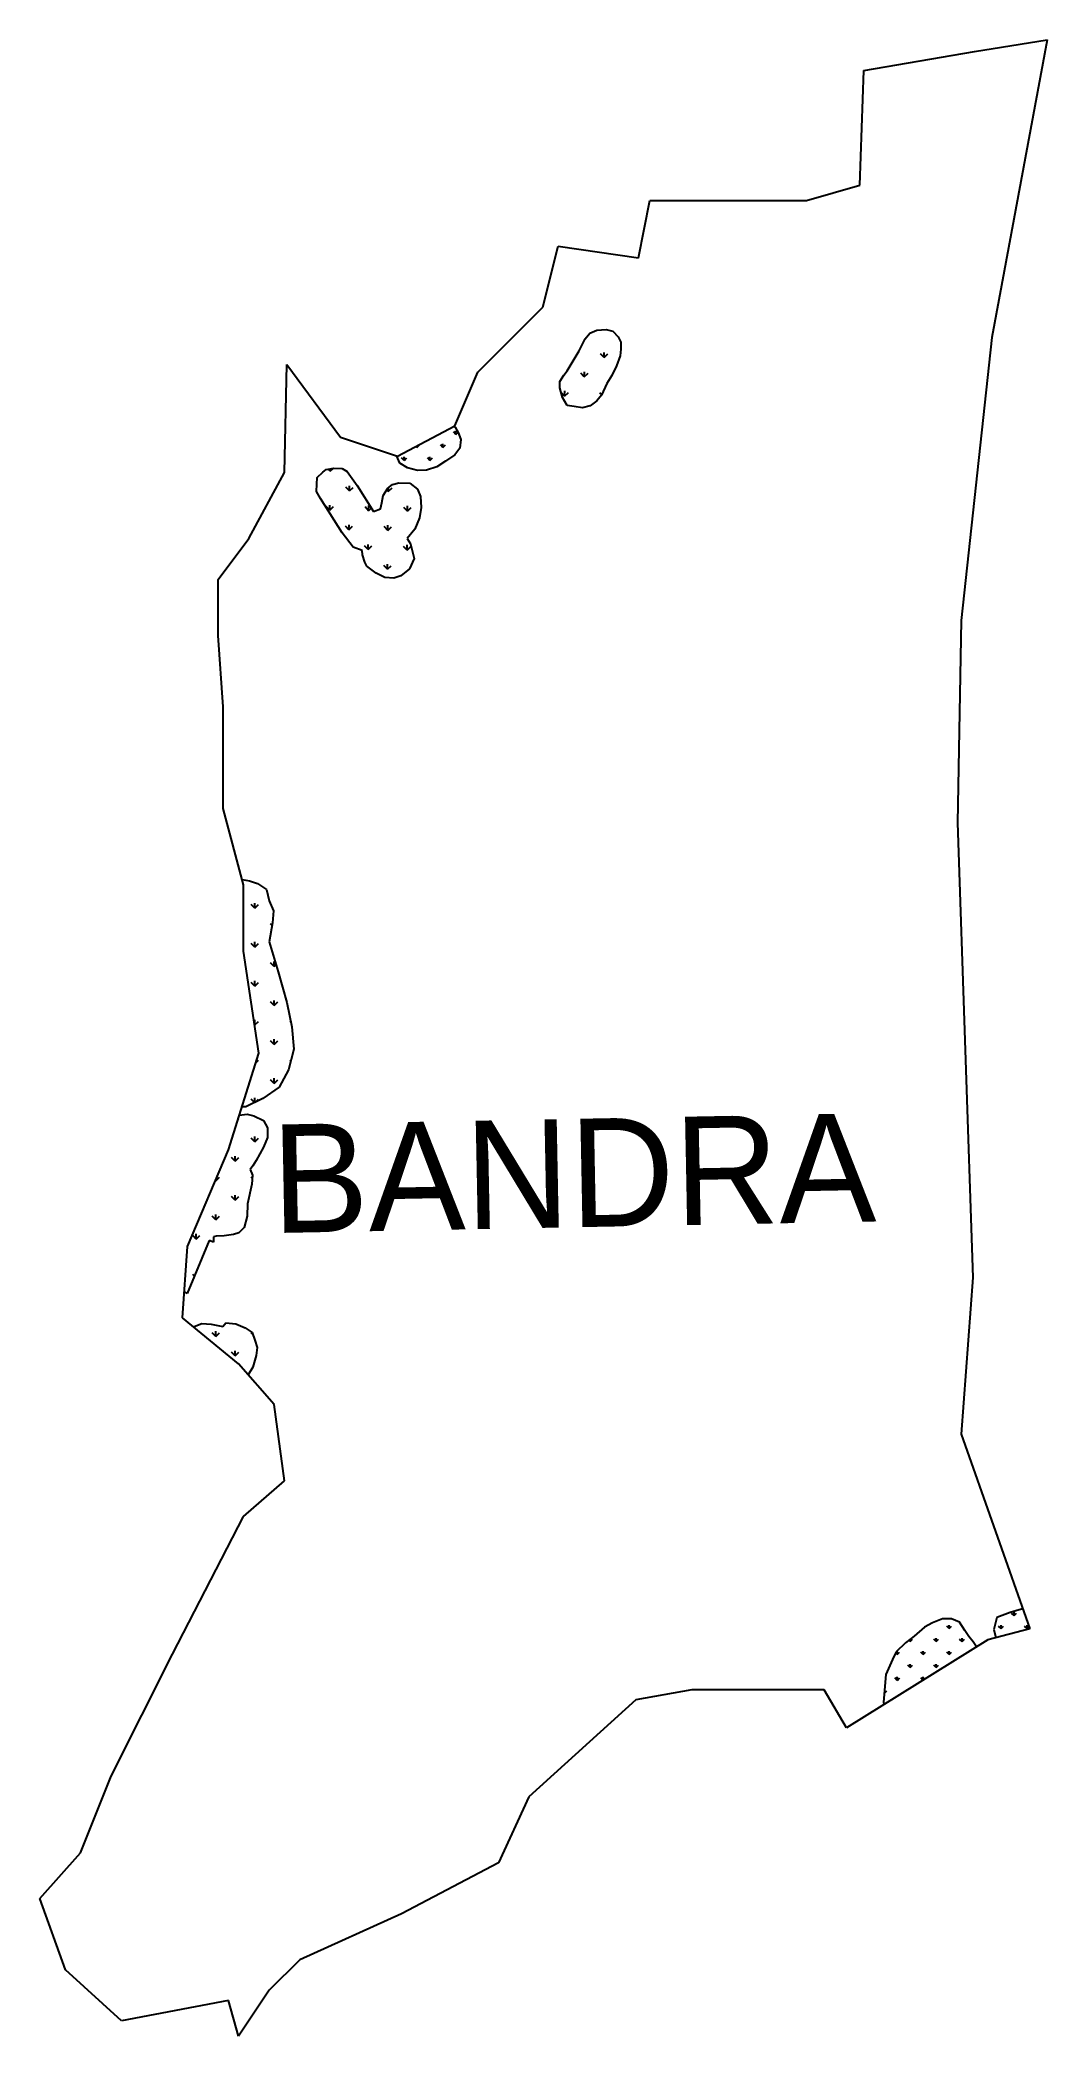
# Model space of a CAD drawing. Header units: metres. Extents: x 266580 to 273055, y 2106718 to 2125416.
# Drawn here: x 270268 to 273055, y 2106718 to 2112242 of the extents above; entities outside this region: 1.
import ezdxf

# ---------------------------------------------------------------- set-up
doc = ezdxf.new("R2010")
doc.units = ezdxf.units.M
for name, color, linetype in [('MANGROOVES', 112, 'Continuous'), ('village', 3, 'Continuous'), ('VILLAGE NAME', 250, 'Continuous')]:
    doc.layers.add(name, color=color, linetype=linetype)

msp = doc.modelspace()

# ---------------------------------------------------------------- hatches: boundary and pattern name
at = {"layer": 'MANGROOVES'}
h = msp.add_hatch(dxfattribs=at)
h.set_pattern_fill('GRASS', color=256, scale=2, angle=-0.837602)
h.paths.add_polyline_path([(266604.6, 2125410.1), (266594.6, 2125415.8), (266586.2, 2125416.1), (266579.7, 2125407.5), (266582.4, 2125400.8), (266586.7, 2125388.1), (266596.3, 2125383.1), (266605.2, 2125387.5), (266607.1, 2125400.8)])

# ---------------------------------------------------------------- linework, layer by layer
for p, q in [((271760.4, 2111381.9), (271776.6, 2111414.7)), ((271776.6, 2111414.7), (271790.2, 2111430.7)), ((271790.2, 2111430.7), (271809.3, 2111439.3)), ((271809.3, 2111439.3), (271834.9, 2111440.9)), ((271834.9, 2111440.9), (271853.8, 2111436)), ((271853.8, 2111436), (271868, 2111421)), ((271868, 2111421), (271875.3, 2111406.1)), ((271726.9, 2111326.2), (271760.4, 2111381.9)), ((271873.5, 2111368.1), (271863.9, 2111340.4)), ((271876, 2111386.6), (271873.5, 2111368.1)), ((271875.3, 2111406.1), (271876, 2111386.6)), ((271707.1, 2111296.8), (271717.5, 2111314.3)), ((271717.5, 2111314.3), (271726.9, 2111326.2)), ((271850.6, 2111313.2), (271837.3, 2111291.6)), ((271863.9, 2111340.4), (271850.6, 2111313.2)), ((271706.7, 2111279.4), (271707.1, 2111296.8)), ((271714.3, 2111252.5), (271706.7, 2111279.4)), ((271726.8, 2111230.6), (271714.3, 2111252.5)), ((271822.1, 2111259.3), (271809, 2111243.2)), ((271837.3, 2111291.6), (271822.1, 2111259.3)), ((271746.6, 2111227.3), (271726.8, 2111230.6)), ((271769.3, 2111223.8), (271746.6, 2111227.3)), ((271791.2, 2111230), (271769.3, 2111223.8)), ((271809, 2111243.2), (271791.2, 2111230)), ((271415, 2111173.6), (271417.1, 2111171)), ((271417.1, 2111171), (271425.3, 2111155.6)), ((271425.3, 2111155.6), (271432.5, 2111136.2)), ((271263.6, 2111071.1), (271255.4, 2111090.7)), ((271416.5, 2111093.8), (271390.3, 2111076.6)), ((271430.3, 2111112.2), (271416.5, 2111093.8)), ((271432.5, 2111136.2), (271430.3, 2111112.2)), ((271034.4, 2111012.6), (271034.9, 2111030.8)), ((271034.9, 2111030.8), (271051, 2111046.2)), ((271051, 2111046.2), (271060.1, 2111053.6)), ((271060.1, 2111053.6), (271081.8, 2111056.9)), ((271081.8, 2111056.9), (271104.7, 2111056.3)), ((271104.7, 2111056.3), (271118.7, 2111048.2)), ((271118.7, 2111048.2), (271146.3, 2111009.3)), ((271284.9, 2111057.7), (271263.6, 2111071.1)), ((271312.9, 2111051), (271284.9, 2111057.7)), ((271338.1, 2111051.4), (271312.9, 2111051)), ((271366.2, 2111060.8), (271338.1, 2111051.4)), ((271390.3, 2111076.6), (271366.2, 2111060.8)), ((271033.8, 2110992.5), (271034.4, 2111012.6)), ((271044.2, 2110973.5), (271033.8, 2110992.5)), ((271104.2, 2110877.8), (271044.2, 2110973.5)), ((271146.3, 2111009.3), (271191.1, 2110937.6)), ((271213.9, 2110961.5), (271218.1, 2110981.4)), ((271218.1, 2110981.4), (271230.9, 2111001.7)), ((271230.9, 2111001.7), (271243.6, 2111011.8)), ((271243.6, 2111011.8), (271261.7, 2111016.3)), ((271261.7, 2111016.3), (271291.3, 2111015.2)), ((271291.3, 2111015.2), (271312.8, 2110998.6)), ((271312.8, 2110998.6), (271320.8, 2110978.2)), ((271320.8, 2110978.2), (271322.8, 2110947.8)), ((271191.1, 2110937.6), (271210.1, 2110944.5)), ((271210.1, 2110944.5), (271213.9, 2110961.5)), ((271318.2, 2110919.5), (271305.6, 2110888.2)), ((271322.8, 2110947.8), (271318.2, 2110919.5)), ((271134.9, 2110838.1), (271104.2, 2110877.8)), ((271305.6, 2110888.2), (271284.4, 2110862)), ((271284.4, 2110862), (271293.7, 2110847.8)), ((271160, 2110829.5), (271134.9, 2110838.1)), ((271161, 2110816.9), (271160, 2110829.5)), ((271167.1, 2110796.8), (271161, 2110816.9)), ((271303.9, 2110807.4), (271291, 2110778.4)), ((271293.7, 2110847.8), (271303.9, 2110807.4)), ((271172.9, 2110785.7), (271167.1, 2110796.8)), ((271198.3, 2110766.1), (271172.9, 2110785.7)), ((271222.6, 2110754.4), (271198.3, 2110766.1)), ((271247, 2110753), (271222.6, 2110754.4)), ((271266.7, 2110759.4), (271247, 2110753)), ((271291, 2110778.4), (271266.7, 2110759.4)), ((270827.9, 2109918.3), (270848.4, 2109915.4)), ((270848.4, 2109915.4), (270870.5, 2109907.2)), ((270870.5, 2109907.2), (270894.8, 2109891)), ((270894.8, 2109891), (270902.4, 2109859.6)), ((270902.4, 2109859.6), (270914, 2109832.2)), ((270914, 2109832.2), (270911.9, 2109799.2)), ((270911.9, 2109799.2), (270902.2, 2109746.5)), ((270902.2, 2109746.5), (270927.5, 2109662.9)), ((270927.5, 2109662.9), (270951, 2109577.9)), ((270951, 2109577.9), (270965, 2109510.7)), ((270965, 2109510.7), (270970.6, 2109449.2)), ((270970.6, 2109449.2), (270956.3, 2109391.9)), ((270956.3, 2109391.9), (270930.1, 2109343.7)), ((270930.1, 2109343.7), (270884.8, 2109312.9)), ((270819.7, 2109266.4), (270841.5, 2109269.6)), ((270837.9, 2109289.6), (270827, 2109289.2)), ((270884.8, 2109312.9), (270837.9, 2109289.6)), ((270841.5, 2109269.6), (270860.1, 2109264.4)), ((270860.1, 2109264.4), (270886.4, 2109252)), ((270886.4, 2109252), (270898.2, 2109231.8)), ((270897.9, 2109204.4), (270886.7, 2109177.7)), ((270898.2, 2109231.8), (270897.9, 2109204.4)), ((270886.7, 2109177.7), (270866.3, 2109141.4)), ((270857, 2109126.1), (270850, 2109116.5)), ((270850, 2109116.5), (270856.7, 2109100.4)), ((270856.7, 2109100.4), (270854.1, 2109075.3)), ((270866.3, 2109141.4), (270857, 2109126.1)), ((270854.1, 2109075.3), (270842.1, 2109021.4)), ((270841.7, 2108987.2), (270833.4, 2108955.9)), ((270842.1, 2109021.4), (270841.7, 2108987.2)), ((270748.7, 2108930), (270748.6, 2108915.1)), ((270755.4, 2108931.6), (270748.7, 2108930)), ((270778.2, 2108932.5), (270755.4, 2108931.6)), ((270804, 2108936.2), (270778.2, 2108932.5)), ((270818.4, 2108941.2), (270804, 2108936.2)), ((270833.4, 2108955.9), (270818.4, 2108941.2)), ((270736.7, 2108919.3), (270675.2, 2108772.6)), ((270748.6, 2108915.1), (270736.7, 2108919.3)), ((270675.2, 2108772.6), (270667.7, 2108776.3)), ((270693.6, 2108680.1), (270694.6, 2108681.4)), ((270694.6, 2108681.4), (270716, 2108689.8)), ((270716, 2108689.8), (270742, 2108688.1)), ((270742, 2108688.1), (270774.6, 2108681.6)), ((270774.6, 2108681.6), (270782.7, 2108691.3)), ((270782.7, 2108691.3), (270809.7, 2108689.3)), ((270809.7, 2108689.3), (270836, 2108678)), ((270836, 2108678), (270854.9, 2108665.2)), ((270854.9, 2108665.2), (270862.7, 2108643.8)), ((270866.5, 2108601.1), (270857.2, 2108569.2)), ((270862.7, 2108643.8), (270869.3, 2108623.1)), ((270869.3, 2108623.1), (270866.5, 2108601.1)), ((270857.2, 2108569.2), (270844.4, 2108548)), ((272953.6, 2107890.2), (272916.5, 2107876.4)), ((272984.8, 2107899.6), (272953.6, 2107890.2)), ((272987.8, 2107902), (272984.8, 2107899.6)), ((272687.6, 2107824.4), (272663.6, 2107806.2)), ((272715.8, 2107849.3), (272687.6, 2107824.4)), ((272738.3, 2107861.7), (272715.8, 2107849.3)), ((272765.5, 2107872.3), (272738.3, 2107861.7)), ((272791.2, 2107872.3), (272765.5, 2107872.3)), ((272813.2, 2107863), (272791.2, 2107872.3)), ((272827.4, 2107839.8), (272813.2, 2107863)), ((272839.1, 2107823.4), (272827.4, 2107839.8)), ((272851.2, 2107808.4), (272839.1, 2107823.4)), ((272916.5, 2107876.4), (272907.9, 2107843)), ((272907.9, 2107843), (272912.5, 2107823.3)), ((272912.5, 2107823.3), (272913.7, 2107820.2)), ((272638, 2107781.6), (272627.4, 2107760.1)), ((272663.6, 2107806.2), (272638, 2107781.6)), ((272860.1, 2107794.8), (272851.2, 2107808.4)), ((272609.2, 2107718), (272602.8, 2107641.7)), ((272627.4, 2107760.1), (272609.2, 2107718)), ((272602.8, 2107641.7), (272603.5, 2107635.3))]:
    msp.add_line(p, q, dxfattribs=at)
at = {"layer": 'MANGROOVES', "linetype": 'Continuous'}
for p, q in [((271829.1, 2111363.1), (271819.1, 2111373.3)), ((271829.1, 2111363.1), (271829.3, 2111377.4)), ((271829.1, 2111363.1), (271839.3, 2111373.1)), ((271774.6, 2111309.8), (271764.6, 2111320.1)), ((271774.6, 2111309.8), (271774.8, 2111324.1)), ((271774.6, 2111309.8), (271784.8, 2111319.8)), ((271720.1, 2111256.6), (271710.4, 2111266.6)), ((271720.1, 2111256.6), (271720.3, 2111270.9)), ((271720.1, 2111256.6), (271730.4, 2111266.6)), ((271822.7, 2111260.6), (271817.9, 2111265.6)), ((271419.3, 2111150.5), (271412.5, 2111157.2)), ((271419.3, 2111150.5), (271419.3, 2111160)), ((271419.3, 2111150.5), (271425, 2111156.2)), ((271275.6, 2111078.6), (271268.8, 2111085.3)), ((271275.6, 2111078.6), (271275.6, 2111088.1)), ((271275.6, 2111078.6), (271282.3, 2111085.3)), ((271311.5, 2111114.5), (271309, 2111117.1)), ((271311.5, 2111114.5), (271318.2, 2111121.3)), ((271311.5, 2111114.5), (271311.5, 2111118.4)), ((271347.4, 2111078.6), (271340.7, 2111085.3)), ((271347.4, 2111078.6), (271347.4, 2111088.1)), ((271347.4, 2111078.6), (271354.2, 2111085.3)), ((271383.3, 2111114.5), (271376.6, 2111121.3)), ((271383.3, 2111114.5), (271383.3, 2111124.1)), ((271383.3, 2111114.5), (271390.1, 2111121.3)), ((271071.2, 2111048.4), (271065.3, 2111054.4)), ((271071.2, 2111048.4), (271079.5, 2111056.6)), ((271071.2, 2111048.4), (271071.2, 2111055.3)), ((271311.5, 2111051.3), (271311.5, 2111052.2)), ((271124.4, 2110993.9), (271114.4, 2111004.1)), ((271124.4, 2110993.9), (271124.6, 2111008.2)), ((271124.4, 2110993.9), (271134.6, 2111003.9)), ((271232.2, 2110992.7), (271227.9, 2110997)), ((271232.2, 2110992.7), (271232.3, 2111002.8)), ((271232.2, 2110992.7), (271242.4, 2111002.7)), ((271069.9, 2110940.6), (271060, 2110950.9)), ((271069.9, 2110940.6), (271070.1, 2110954.9)), ((271069.9, 2110940.6), (271080.2, 2110950.6)), ((271177.7, 2110939.4), (271167.7, 2110949.6)), ((271177.7, 2110939.4), (271177.9, 2110953.7)), ((271177.7, 2110939.4), (271185.3, 2110946.9)), ((271285.5, 2110938.2), (271275.5, 2110948.4)), ((271285.5, 2110938.2), (271285.6, 2110952.5)), ((271285.5, 2110938.2), (271295.7, 2110948.2)), ((271123.2, 2110886.2), (271113.2, 2110896.4)), ((271123.2, 2110886.2), (271123.4, 2110900.4)), ((271123.2, 2110886.2), (271133.4, 2110896.1)), ((271231, 2110884.9), (271221, 2110895.2)), ((271231, 2110884.9), (271231.1, 2110899.2)), ((271231, 2110884.9), (271241.2, 2110894.9)), ((271176.5, 2110831.7), (271166.5, 2110841.9)), ((271176.5, 2110831.7), (271176.6, 2110846)), ((271176.5, 2110831.7), (271186.7, 2110841.7)), ((271284.2, 2110830.4), (271274.2, 2110840.7)), ((271284.2, 2110830.4), (271284.4, 2110844.7)), ((271284.2, 2110830.4), (271294.4, 2110840.4)), ((271229.7, 2110777.2), (271219.8, 2110787.4)), ((271229.7, 2110777.2), (271229.9, 2110791.5)), ((271229.7, 2110777.2), (271240, 2110787.2)), ((270862.5, 2109839.3), (270852.4, 2109849.4)), ((270862.5, 2109839.3), (270862.5, 2109853.6)), ((270862.5, 2109839.3), (270872.6, 2109849.4)), ((270910.5, 2109791.3), (270906.3, 2109795.6)), ((270862.5, 2109731.6), (270852.4, 2109741.7)), ((270862.5, 2109731.6), (270862.5, 2109745.9)), ((270862.5, 2109731.6), (270872.6, 2109741.7)), ((270916.4, 2109677.7), (270906.3, 2109687.8)), ((270916.4, 2109677.7), (270916.4, 2109692)), ((270916.4, 2109677.7), (270921.5, 2109682.8)), ((270862.5, 2109623.8), (270852.4, 2109633.9)), ((270862.5, 2109623.8), (270862.5, 2109638.1)), ((270862.5, 2109623.8), (270872.6, 2109633.9)), ((270916.4, 2109569.9), (270906.3, 2109580)), ((270916.4, 2109569.9), (270916.4, 2109584.2)), ((270916.4, 2109569.9), (270926.5, 2109580)), ((270862.5, 2109516), (270862.5, 2109530.3)), ((270862.5, 2109516), (270872.6, 2109526.1)), ((270862.5, 2109516), (270862.5, 2109516.1)), ((270962.2, 2109524), (270960.1, 2109526.1)), ((270916.4, 2109462.2), (270906.3, 2109472.3)), ((270916.4, 2109462.2), (270916.4, 2109476.5)), ((270916.4, 2109462.2), (270926.5, 2109472.3)), ((270865.6, 2109411.4), (270872.6, 2109418.4)), ((270962.4, 2109416.2), (270960.1, 2109418.4)), ((270862.5, 2109301.8), (270862.5, 2109314.8)), ((270916.4, 2109354.4), (270906.3, 2109364.5)), ((270916.4, 2109354.4), (270916.4, 2109368.7)), ((270916.4, 2109354.4), (270926.5, 2109364.5)), ((270861.6, 2109301.4), (270852.4, 2109310.6)), ((270865.1, 2109303.1), (270872.6, 2109310.6)), ((270815.8, 2109253.9), (270818.7, 2109256.7)), ((270862.5, 2109192.8), (270862.5, 2109207)), ((270808.6, 2109138.9), (270798.5, 2109149)), ((270808.6, 2109138.9), (270808.6, 2109153.2)), ((270808.6, 2109138.9), (270818.7, 2109149)), ((270862.5, 2109192.8), (270852.4, 2109202.9)), ((270862.5, 2109192.8), (270872.6, 2109202.9)), ((270754.7, 2109085), (270764.8, 2109095.1)), ((270855.8, 2109091.7), (270852.4, 2109095.1)), ((270754.7, 2109085), (270753.9, 2109085.9)), ((270754.7, 2109085), (270754.7, 2109087.9)), ((270808.6, 2109031.1), (270798.5, 2109041.2)), ((270808.6, 2109031.1), (270808.6, 2109045.4)), ((270808.6, 2109031.1), (270818.7, 2109041.2)), ((270754.7, 2108977.2), (270744.6, 2108987.3)), ((270754.7, 2108977.2), (270754.7, 2108991.5)), ((270754.7, 2108977.2), (270764.8, 2108987.3)), ((270700.8, 2108923.3), (270690.7, 2108933.5)), ((270700.8, 2108923.3), (270700.8, 2108937.6)), ((270700.8, 2108923.3), (270710.9, 2108933.5)), ((270695.5, 2108820.9), (270690.7, 2108825.7)), ((270754.7, 2108653.9), (270744.6, 2108664)), ((270754.7, 2108653.9), (270754.7, 2108668.2)), ((270754.7, 2108653.9), (270764.8, 2108664)), ((270856.9, 2108659.5), (270852.4, 2108664)), ((270808.6, 2108600.1), (270798.5, 2108610.2)), ((270808.6, 2108600.1), (270808.6, 2108614.3)), ((270808.6, 2108600.1), (270818.7, 2108610.2)), ((272963.9, 2107881.6), (272957.1, 2107888.4)), ((272963.9, 2107881.6), (272963.9, 2107891.2)), ((272963.9, 2107881.6), (272970.6, 2107888.4)), ((272712.4, 2107845.7), (272712.1, 2107846.1)), ((272712.4, 2107845.7), (272716.4, 2107849.7)), ((272712.4, 2107845.7), (272712.4, 2107846.4)), ((272784.3, 2107845.7), (272777.5, 2107852.5)), ((272784.3, 2107845.7), (272784.3, 2107855.2)), ((272784.3, 2107845.7), (272791, 2107852.5)), ((272927.9, 2107845.7), (272921.2, 2107852.5)), ((272927.9, 2107845.7), (272927.9, 2107855.2)), ((272927.9, 2107845.7), (272934.7, 2107852.5)), ((272999.8, 2107845.7), (272993.1, 2107852.5)), ((272999.8, 2107845.7), (272999.8, 2107855.2)), ((272999.8, 2107845.7), (273005.6, 2107851.5)), ((272640.6, 2107773.9), (272636.3, 2107778.2)), ((272640.6, 2107773.9), (272640.6, 2107783.4)), ((272640.6, 2107773.9), (272647.3, 2107780.6)), ((272676.5, 2107809.8), (272673, 2107813.3)), ((272676.5, 2107809.8), (272683.2, 2107816.5)), ((272676.5, 2107809.8), (272676.5, 2107816)), ((272712.4, 2107773.9), (272705.7, 2107780.6)), ((272712.4, 2107773.9), (272712.4, 2107783.4)), ((272712.4, 2107773.9), (272719.2, 2107780.6)), ((272748.3, 2107809.8), (272741.6, 2107816.5)), ((272748.3, 2107809.8), (272748.3, 2107819.3)), ((272748.3, 2107809.8), (272755.1, 2107816.5)), ((272784.3, 2107773.9), (272777.5, 2107780.6)), ((272784.3, 2107773.9), (272784.3, 2107783.4)), ((272784.3, 2107773.9), (272791, 2107780.6)), ((272820.2, 2107809.8), (272813.4, 2107816.5)), ((272820.2, 2107809.8), (272820.2, 2107819.3)), ((272820.2, 2107809.8), (272826.9, 2107816.5)), ((272676.5, 2107738), (272669.8, 2107744.7)), ((272676.5, 2107738), (272676.5, 2107747.5)), ((272676.5, 2107738), (272683.2, 2107744.7)), ((272748.3, 2107738), (272741.6, 2107744.7)), ((272748.3, 2107738), (272748.3, 2107747.5)), ((272748.3, 2107738), (272755.1, 2107744.7)), ((272604.9, 2107666.3), (272611.4, 2107672.8)), ((272640.6, 2107702), (272633.8, 2107708.8)), ((272640.6, 2107702), (272640.6, 2107711.6)), ((272640.6, 2107702), (272647.3, 2107708.8)), ((272711.8, 2107702.6), (272705.7, 2107708.8)), ((272712.4, 2107703), (272712.4, 2107711.6)), ((272715.1, 2107704.7), (272719.2, 2107708.8))]:
    msp.add_line(p, q, dxfattribs=at)
at = {"layer": 'village', "color": 3, "true_color": 0x00ff00}
for p, q in [((272854.4, 2112210.6), (273055.3, 2112242.3)), ((272854.4, 2112210.6), (273055.3, 2112242.3)), ((273055.3, 2112242.3), (272902.3, 2111418.3)), ((273055.3, 2112242.3), (272902.3, 2111418.3)), ((272547.8, 2112157.7), (272854.4, 2112210.6)), ((272547.8, 2112157.7), (272854.4, 2112210.6)), ((272537.3, 2111840.5), (272547.8, 2112157.7)), ((272537.3, 2111840.5), (272547.8, 2112157.7)), ((272389.2, 2111798.2), (272537.3, 2111840.5)), ((272389.2, 2111798.2), (272537.3, 2111840.5)), ((271924.1, 2111639.6), (271955.8, 2111798.2)), ((271924.1, 2111639.6), (271955.8, 2111798.2)), ((271955.8, 2111798.2), (272389.2, 2111798.2)), ((271955.8, 2111798.2), (272389.2, 2111798.2)), ((271659.7, 2111502.2), (271702, 2111671.4)), ((271659.7, 2111502.2), (271702, 2111671.4)), ((271702, 2111671.4), (271924.1, 2111639.6)), ((271702, 2111671.4), (271924.1, 2111639.6)), ((271480, 2111322.5), (271659.7, 2111502.2)), ((271480, 2111322.5), (271659.7, 2111502.2)), ((272902.3, 2111418.3), (272817.7, 2110635.9)), ((272902.3, 2111418.3), (272817.7, 2110635.9)), ((270944.6, 2111045.4), (270951.4, 2111343.6)), ((270944.6, 2111045.4), (270951.4, 2111343.6)), ((270951.4, 2111343.6), (271099.4, 2111142.7)), ((270951.4, 2111343.6), (271099.4, 2111142.7)), ((271416.6, 2111174.4), (271480, 2111322.5)), ((271416.6, 2111174.4), (271480, 2111322.5)), ((271099.4, 2111142.7), (271258, 2111089.9)), ((271099.4, 2111142.7), (271258, 2111089.9)), ((271258, 2111089.9), (271416.6, 2111174.4)), ((271258, 2111089.9), (271416.6, 2111174.4)), ((270845.9, 2110862.2), (270944.6, 2111045.4)), ((270845.9, 2110862.2), (270944.6, 2111045.4)), ((270761.3, 2110749.4), (270845.9, 2110862.2)), ((270761.3, 2110749.4), (270845.9, 2110862.2)), ((270761.3, 2110594.3), (270761.3, 2110749.4)), ((270761.3, 2110594.3), (270761.3, 2110749.4)), ((270775.4, 2110397), (270761.3, 2110594.3)), ((270775.4, 2110397), (270761.3, 2110594.3)), ((272817.7, 2110635.9), (272807.1, 2110075.6)), ((272817.7, 2110635.9), (272807.1, 2110075.6)), ((270775.4, 2110115.1), (270775.4, 2110397)), ((270775.4, 2110115.1), (270775.4, 2110397)), ((270831.8, 2109903.6), (270775.4, 2110115.1)), ((270831.8, 2109903.6), (270775.4, 2110115.1)), ((272807.1, 2110075.6), (272849.4, 2108817.5)), ((272807.1, 2110075.6), (272849.4, 2108817.5)), ((270831.8, 2109720.4), (270831.8, 2109903.6)), ((270831.8, 2109720.4), (270831.8, 2109903.6)), ((270874.1, 2109438.4), (270831.8, 2109720.4)), ((270874.1, 2109438.4), (270831.8, 2109720.4)), ((270789.5, 2109170.6), (270874.1, 2109438.4)), ((270789.5, 2109170.6), (270874.1, 2109438.4)), ((270676.8, 2108902.7), (270789.5, 2109170.6)), ((270676.8, 2108902.7), (270789.5, 2109170.6)), ((270662.7, 2108705.4), (270676.8, 2108902.7)), ((270662.7, 2108705.4), (270676.8, 2108902.7)), ((272849.4, 2108817.5), (272817.7, 2108384)), ((272849.4, 2108817.5), (272817.7, 2108384)), ((270817.7, 2108578.5), (270662.7, 2108705.4)), ((270817.7, 2108578.5), (270662.7, 2108705.4)), ((270916.4, 2108465.7), (270817.7, 2108578.5)), ((270916.4, 2108465.7), (270817.7, 2108578.5)), ((270944.6, 2108254.3), (270916.4, 2108465.7)), ((270944.6, 2108254.3), (270916.4, 2108465.7)), ((272817.7, 2108384), (273008, 2107844.8)), ((272817.7, 2108384), (273008, 2107844.8)), ((270831.8, 2108155.6), (270944.6, 2108254.3)), ((270831.8, 2108155.6), (270944.6, 2108254.3)), ((270634.5, 2107775), (270831.8, 2108155.6)), ((270634.5, 2107775), (270831.8, 2108155.6)), ((273008, 2107844.8), (272891.7, 2107814.5)), ((273008, 2107844.8), (272891.7, 2107814.5)), ((270465.3, 2107436.7), (270634.5, 2107775)), ((270465.3, 2107436.7), (270634.5, 2107775)), ((272891.7, 2107814.5), (272500.5, 2107571.3)), ((272891.7, 2107814.5), (272500.5, 2107571.3)), ((272072.3, 2107676.3), (271917.3, 2107648.1)), ((272072.3, 2107676.3), (271917.3, 2107648.1)), ((272438.8, 2107676.3), (272072.3, 2107676.3)), ((272438.8, 2107676.3), (272072.3, 2107676.3)), ((272500.5, 2107571.3), (272438.8, 2107676.3)), ((272500.5, 2107571.3), (272438.8, 2107676.3)), ((271917.3, 2107648.1), (271621.2, 2107380.3)), ((271917.3, 2107648.1), (271621.2, 2107380.3)), ((270380.7, 2107225.2), (270465.3, 2107436.7)), ((270380.7, 2107225.2), (270465.3, 2107436.7)), ((271621.2, 2107380.3), (271536.7, 2107197)), ((271621.2, 2107380.3), (271536.7, 2107197)), ((270268, 2107098.4), (270380.7, 2107225.2)), ((270268, 2107098.4), (270380.7, 2107225.2)), ((271536.7, 2107197), (271268.8, 2107056.1)), ((271536.7, 2107197), (271268.8, 2107056.1)), ((270338.4, 2106901), (270268, 2107098.4)), ((270338.4, 2106901), (270268, 2107098.4)), ((271268.8, 2107056.1), (270986.9, 2106929.2)), ((271268.8, 2107056.1), (270986.9, 2106929.2)), ((270493.5, 2106760), (270338.4, 2106901)), ((270493.5, 2106760), (270338.4, 2106901)), ((270986.9, 2106929.2), (270902.3, 2106844.6)), ((270986.9, 2106929.2), (270902.3, 2106844.6)), ((270902.3, 2106844.6), (270817.7, 2106717.8)), ((270902.3, 2106844.6), (270817.7, 2106717.8)), ((270789.5, 2106816.4), (270493.5, 2106760)), ((270789.5, 2106816.4), (270493.5, 2106760)), ((270817.7, 2106717.8), (270789.5, 2106816.4)), ((270817.7, 2106717.8), (270789.5, 2106816.4))]:
    msp.add_line(p, q, dxfattribs=at)

# ---------------------------------------------------------------- texts
at = {"layer": 'VILLAGE NAME'}
msp.add_text('BANDRA', height=300, rotation=1.1028, dxfattribs=at).set_placement((270911.9, 2108940.1))
msp.add_text('BANDRA', height=300, rotation=1.1028, dxfattribs=at).set_placement((270911.9, 2108940.1))

doc.saveas('drawing.dxf')
